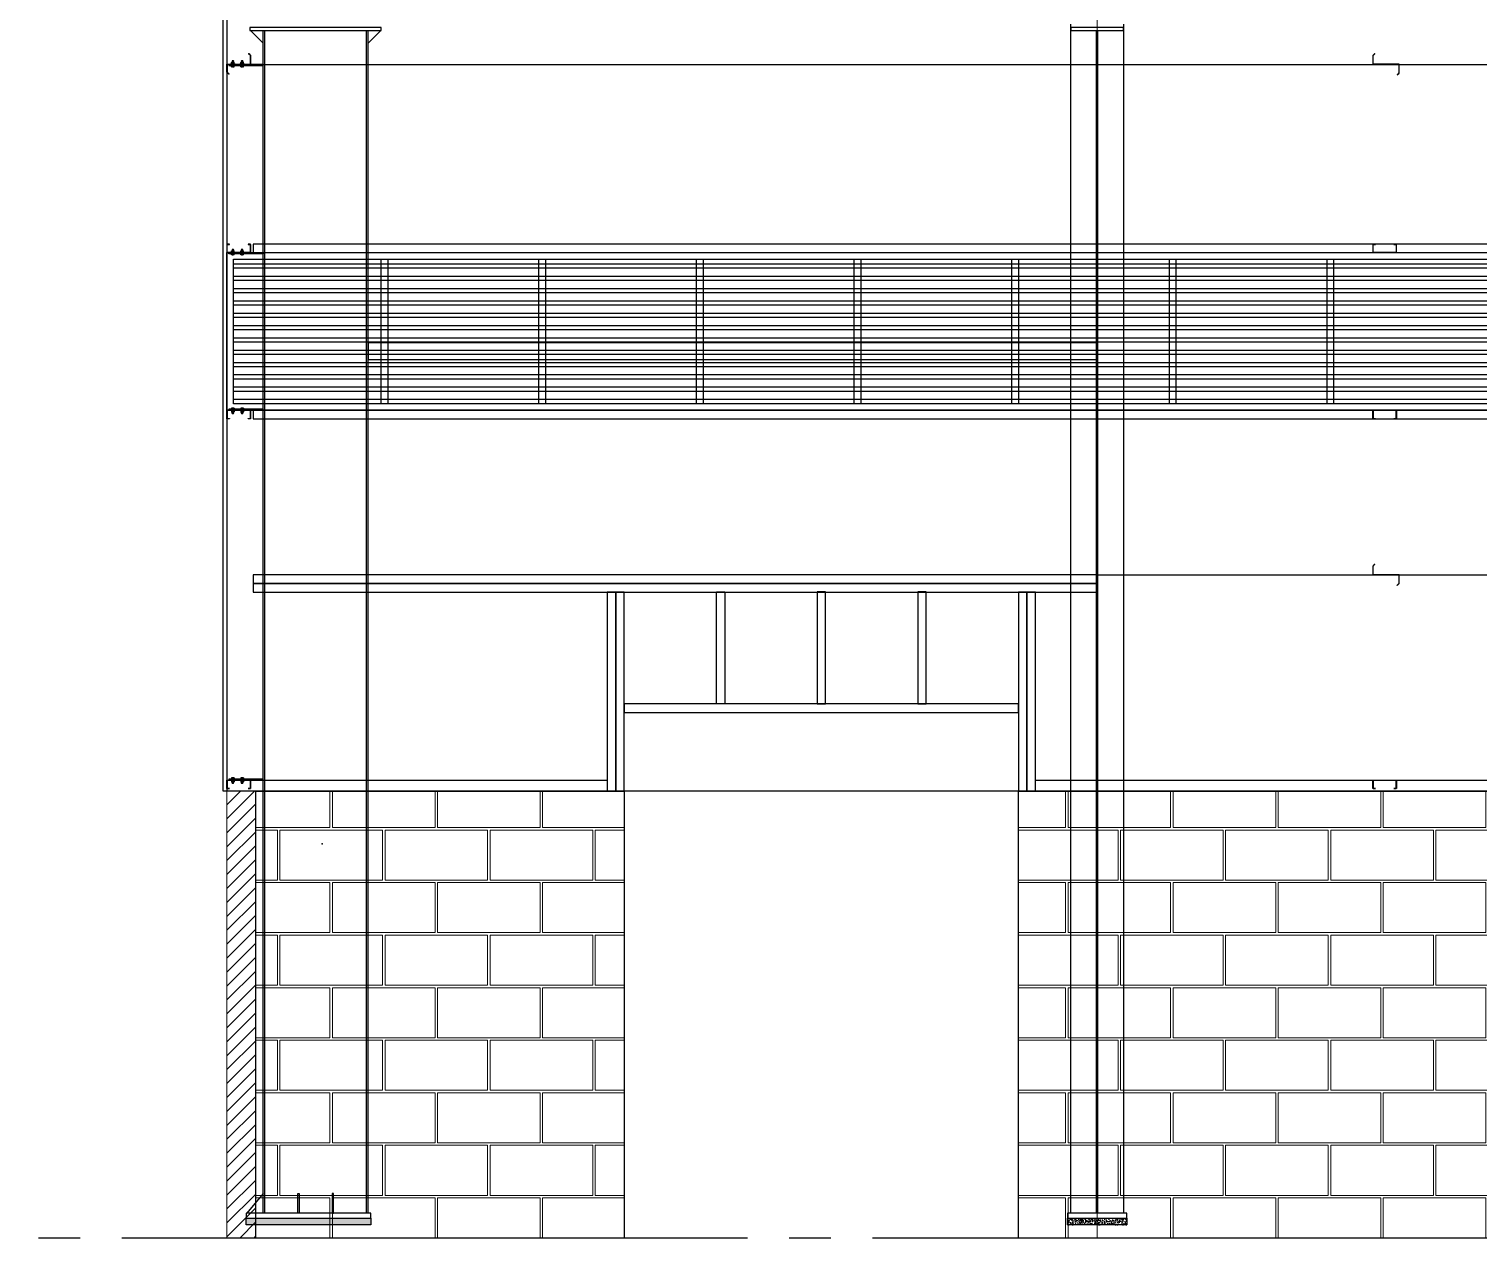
# Model space of a CAD drawing. Header units: inches. Extents: x 315041 to 662841, y -45540 to -35018.
# Drawn here: x 334510.9 to 334621.2, y -38595.2 to -38503.2 of the extents above; entities that cross this region are included whole.
import ezdxf

# ---------------------------------------------------------------- set-up
doc = ezdxf.new("R2010")
doc.units = ezdxf.units.IN
doc.header["$MEASUREMENT"] = 0
doc.linetypes.add('CENTER2', pattern=[28.575, 19.05, -3.175, 3.175, -3.175])
doc.layers.add('0_HATCH', color=252, linetype='Continuous', lineweight=9)
for name, color, linetype in [('1', 1, 'Continuous'), ('2', 2, 'Continuous'), ('251', 251, 'Continuous'), ('3', 3, 'Continuous'), ('4', 4, 'Continuous'), ('5', 5, 'Continuous'), ('6', 6, 'Continuous'), ('7', 7, 'Continuous'), ('8', 8, 'Continuous'), ('9', 9, 'Continuous')]:
    doc.layers.add(name, color=color, linetype=linetype)

# ---------------------------------------------------------------- blocks, each defined once
blk = doc.blocks.new('A$C6A7930B6')
at = {"layer": '2'}
h = blk.add_hatch(dxfattribs=at)
h.set_pattern_fill('ANSI31', color=256, scale=0.125, angle=-90, style=0)
h.set_pattern_definition([(315, (3303.04439, 11524.56439), (0.011048543456, 0.011048543456), [])])
h.paths.add_polyline_path([(1.5, 1.185), (1.5, 0.619), (0.016, 0.619), (0.016, 0.124), (0.129, 0.011), (0.118, 0), (0, 0.118), (0, 0.635), (1.484, 0.635), (1.484, 1.179), (1.371, 1.292), (1.382, 1.303)])
at = {"layer": '251'}
h = blk.add_hatch(color=256, dxfattribs=at)
h.paths.add_polyline_path([(0.314, 0.668), (0.31, 0.668, 0.192582), (0.332, 0.676, 0.192582), (0.353, 0.668)])
h.paths.add_polyline_path([(0.397, 0.668, 0.192582), (0.418, 0.676, 0.192582), (0.44, 0.668)])
h = blk.add_hatch(color=256, dxfattribs=at)
h.paths.add_polyline_path([(0.314, 0.455), (0.31, 0.455, 0.192582), (0.332, 0.464, 0.192582), (0.353, 0.455)])
h.paths.add_polyline_path([(0.397, 0.455, 0.192582), (0.418, 0.464, 0.192582), (0.44, 0.455)])
h = blk.add_hatch(color=256, dxfattribs=at)
h.paths.add_polyline_path([(0.898, 0.668), (0.893, 0.668, 0.192582), (0.915, 0.676, 0.192582), (0.937, 0.668)])
h.paths.add_polyline_path([(0.98, 0.668, 0.192582), (1.002, 0.676, 0.192582), (1.023, 0.668)])
h = blk.add_hatch(color=256, dxfattribs=at)
h.paths.add_polyline_path([(0.898, 0.455), (0.893, 0.455, 0.192582), (0.915, 0.464, 0.192582), (0.937, 0.455)])
h.paths.add_polyline_path([(0.98, 0.455, 0.192582), (1.002, 0.464, 0.192582), (1.023, 0.455)])
at = {"layer": '9', "linetype": 'Continuous'}
h = blk.add_hatch(dxfattribs=at)
h.set_pattern_fill('ANSI31', color=250, scale=0.25, angle=-90, style=0)
h.set_pattern_definition([(315, (3302.900187, 11527.014995), (0.02209708691, 0.02209708691), [])])
h.paths.add_polyline_path([(2.292, 0.552), (2.292, 0.619), (0.125, 0.619), (0.125, 0.552)])
at = {"layer": '2'}
blk.add_lwpolyline([(1.5, 1.185), (1.5, 0.619), (0.016, 0.619), (0.016, 0.124), (0.129, 0.011), (0.118, 0), (0, 0.118), (0, 0.635), (1.484, 0.635), (1.484, 1.179), (1.371, 1.292), (1.382, 1.303)], close=True, dxfattribs=at)
at = {"layer": '5', "linetype": 'CENTER2', "ltscale": 0.2}
for p, q in [((0.375, 0.436), (0.375, 0.859)), ((0.958, 0.436), (0.958, 0.859))]:
    blk.add_line(p, q, dxfattribs=at)
at = {"layer": '6'}
blk.add_lwpolyline([(2.292, 0.552), (2.292, 0.619), (0.125, 0.619), (0.125, 0.552), (2.292, 0.552)], dxfattribs=at)
at = {"layer": '8'}
for p, q in [((0.288, 0.676), (0.288, 0.739)), ((0.288, 0.464), (0.288, 0.526)), ((0.44, 0.748), (0.31, 0.748)), ((0.44, 0.535), (0.31, 0.535)), ((0.436, 0.668), (0.314, 0.668)), ((0.436, 0.552), (0.314, 0.552)), ((0.436, 0.455), (0.314, 0.455)), ((0.335, 0.832), (0.325, 0.824)), ((0.325, 0.824), (0.335, 0.817)), ((0.335, 0.772), (0.325, 0.764)), ((0.325, 0.764), (0.325, 0.748)), ((0.325, 0.635), (0.325, 0.552)), ((0.332, 0.676), (0.332, 0.739)), ((0.332, 0.676), (0.332, 0.739)), ((0.332, 0.464), (0.332, 0.526)), ((0.332, 0.464), (0.332, 0.526)), ((0.415, 0.837), (0.335, 0.837)), ((0.335, 0.832), (0.335, 0.837)), ((0.335, 0.832), (0.375, 0.835)), ((0.35, 0.759), (0.415, 0.765)), ((0.425, 0.759), (0.35, 0.759)), ((0.375, 0.837), (0.375, 0.835)), ((0.375, 0.835), (0.375, 0.837)), ((0.415, 0.837), (0.42, 0.83)), ((0.42, 0.83), (0.415, 0.825)), ((0.415, 0.78), (0.425, 0.774)), ((0.425, 0.774), (0.415, 0.765)), ((0.415, 0.765), (0.425, 0.759)), ((0.418, 0.676), (0.418, 0.739)), ((0.418, 0.464), (0.418, 0.526)), ((0.425, 0.759), (0.425, 0.748)), ((0.425, 0.635), (0.425, 0.552)), ((0.462, 0.676), (0.462, 0.739)), ((0.462, 0.464), (0.462, 0.526)), ((0.872, 0.676), (0.872, 0.739)), ((0.872, 0.464), (0.872, 0.526)), ((1.023, 0.748), (0.893, 0.748)), ((1.023, 0.535), (0.893, 0.535)), ((1.019, 0.668), (0.898, 0.668)), ((1.019, 0.552), (0.898, 0.552)), ((1.019, 0.455), (0.898, 0.455)), ((0.918, 0.832), (0.908, 0.824)), ((0.908, 0.824), (0.918, 0.817)), ((0.918, 0.772), (0.908, 0.764)), ((0.908, 0.764), (0.908, 0.748)), ((0.908, 0.635), (0.908, 0.552)), ((0.915, 0.676), (0.915, 0.739)), ((0.915, 0.676), (0.915, 0.739)), ((0.915, 0.464), (0.915, 0.526)), ((0.915, 0.464), (0.915, 0.526)), ((0.998, 0.837), (0.918, 0.837)), ((0.918, 0.832), (0.918, 0.837)), ((0.918, 0.832), (0.958, 0.835)), ((0.933, 0.759), (0.998, 0.765)), ((1.008, 0.759), (0.933, 0.759)), ((0.958, 0.837), (0.958, 0.835)), ((0.958, 0.835), (0.958, 0.837)), ((0.998, 0.837), (1.003, 0.83)), ((1.003, 0.83), (0.998, 0.825)), ((0.998, 0.78), (1.008, 0.774)), ((1.008, 0.774), (0.998, 0.765)), ((0.998, 0.765), (1.008, 0.759)), ((1.002, 0.676), (1.002, 0.739)), ((1.002, 0.464), (1.002, 0.526)), ((1.008, 0.759), (1.008, 0.748)), ((1.008, 0.635), (1.008, 0.552)), ((1.045, 0.676), (1.045, 0.739)), ((1.045, 0.464), (1.045, 0.526))]:
    blk.add_line(p, q, dxfattribs=at)
for points in [[(0.275, 0.65), (0.275, 0.668), (0.475, 0.668), (0.475, 0.65)], [(0.275, 0.535), (0.275, 0.552), (0.475, 0.552), (0.475, 0.535)], [(0.335, 0.817), (0.325, 0.809), (0.335, 0.802), (0.415, 0.81), (0.425, 0.819), (0.415, 0.825)], [(0.335, 0.802), (0.325, 0.794), (0.335, 0.787), (0.415, 0.795), (0.425, 0.804), (0.415, 0.81)], [(0.335, 0.787), (0.325, 0.779), (0.335, 0.772), (0.415, 0.78), (0.425, 0.789), (0.415, 0.795)], [(0.859, 0.65), (0.859, 0.668), (1.058, 0.668), (1.058, 0.65)], [(0.859, 0.535), (0.859, 0.552), (1.058, 0.552), (1.058, 0.535)], [(0.918, 0.817), (0.908, 0.809), (0.918, 0.802), (0.998, 0.81), (1.008, 0.819), (0.998, 0.825)], [(0.918, 0.802), (0.908, 0.794), (0.918, 0.787), (0.998, 0.795), (1.008, 0.804), (0.998, 0.81)], [(0.918, 0.787), (0.908, 0.779), (0.918, 0.772), (0.998, 0.78), (1.008, 0.789), (0.998, 0.795)]]:
    blk.add_lwpolyline(points, close=True, dxfattribs=at)
for centre, start, end in [((0.31, 0.716), 46.39718, 133.60282), ((0.31, 0.699), 226.39718, 313.60282), ((0.31, 0.503), 46.39718, 133.60282), ((0.31, 0.486), 226.39718, 313.60282), ((0.353, 0.716), 90, 133.60282), ((0.353, 0.699), 226.39718, 270), ((0.353, 0.503), 90, 133.60282), ((0.353, 0.486), 226.39718, 270), ((0.397, 0.716), 46.39718, 90), ((0.397, 0.699), 270, 313.60282), ((0.397, 0.503), 46.39718, 90), ((0.397, 0.486), 270, 313.60282), ((0.44, 0.716), 46.39718, 133.60282), ((0.44, 0.699), 226.39718, 313.60282), ((0.44, 0.503), 46.39718, 133.60282), ((0.44, 0.486), 226.39718, 313.60282), ((0.893, 0.716), 46.39718, 133.60282), ((0.893, 0.699), 226.39718, 313.60282), ((0.893, 0.503), 46.39718, 133.60282), ((0.893, 0.486), 226.39718, 313.60282), ((0.937, 0.716), 90, 133.60282), ((0.937, 0.699), 226.39718, 270), ((0.937, 0.503), 90, 133.60282), ((0.937, 0.486), 226.39718, 270), ((0.98, 0.716), 46.39718, 90), ((0.98, 0.699), 270, 313.60282), ((0.98, 0.503), 46.39718, 90), ((0.98, 0.486), 270, 313.60282), ((1.023, 0.716), 46.39718, 133.60282), ((1.023, 0.699), 226.39718, 313.60282), ((1.023, 0.503), 46.39718, 133.60282), ((1.023, 0.486), 226.39718, 313.60282)]:
    blk.add_arc(centre, 0.0314, start, end, dxfattribs=at)
blk = doc.blocks.new('*U148')
at = {"layer": '251'}
h = blk.add_hatch(color=256, dxfattribs=at)
h.paths.add_polyline_path([(-0.053, -0.04), (-0.053, -0.043, -0.192582), (-0.048, -0.029, -0.192582), (-0.053, -0.014)])
h.paths.add_polyline_path([(-0.053, 0.014, -0.192582), (-0.048, 0.029, -0.192582), (-0.053, 0.043)])
h = blk.add_hatch(color=256, dxfattribs=at)
h.paths.add_polyline_path([(0.067, -0.04), (0.067, -0.043, -0.192582), (0.073, -0.029, -0.192582), (0.067, -0.014)])
h.paths.add_polyline_path([(0.067, 0.014, -0.192582), (0.073, 0.029, -0.192582), (0.067, 0.043)])
at = {"layer": '5', "linetype": 'CENTER2', "ltscale": 0.2}
blk.add_line((-0.077, 0), (0.206, 0), dxfattribs=at)
at = {"layer": '8'}
for p, q in [((-0.053, 0.04), (-0.053, -0.04)), ((-0.048, 0.058), (-0.006, 0.058)), ((-0.048, 0.029), (-0.006, 0.029)), ((0, 0.043), (0, -0.043)), ((0.056, 0.033), (0, 0.033)), ((0.056, -0.066), (0.056, 0.066)), ((0.056, 0.066), (0.067, 0.066)), ((0.067, -0.066), (0.067, 0.066)), ((0.067, 0.04), (0.067, -0.04)), ((0.073, 0.058), (0.115, 0.058)), ((0.073, 0.029), (0.115, 0.029)), ((0.12, 0.043), (0.12, -0.043)), ((0.128, 0.033), (0.12, 0.033)), ((0.132, 0.027), (0.128, 0.033)), ((0.128, 0.033), (0.128, -0.017)), ((0.128, -0.017), (0.132, 0.027)), ((0.138, 0.033), (0.132, 0.027)), ((0.142, 0.027), (0.138, 0.033)), ((0.175, 0.03), (0.172, 0.027)), ((0.18, 0.027), (0.175, 0.03)), ((0.177, -0.027), (0.178, 0)), ((0.18, 0), (0.178, 0)), ((0.178, 0), (0.18, 0)), ((0.18, 0.027), (0.18, -0.027)), ((-0.048, -0.029), (-0.006, -0.029)), ((-0.048, -0.029), (-0.006, -0.029)), ((-0.048, -0.058), (-0.006, -0.058)), ((0.056, -0.033), (0, -0.033)), ((0.056, -0.066), (0.067, -0.066)), ((0.073, -0.029), (0.115, -0.029)), ((0.073, -0.029), (0.115, -0.029)), ((0.073, -0.058), (0.115, -0.058)), ((0.131, -0.033), (0.12, -0.033)), ((0.137, -0.027), (0.131, -0.033)), ((0.171, -0.033), (0.167, -0.027)), ((0.177, -0.027), (0.171, -0.033)), ((0.177, -0.027), (0.18, -0.027))]:
    blk.add_line(p, q, dxfattribs=at)
for points in [[(0.147, -0.027), (0.141, -0.033), (0.137, -0.027), (0.142, 0.027), (0.148, 0.033), (0.152, 0.027)], [(0.157, -0.027), (0.151, -0.033), (0.147, -0.027), (0.152, 0.027), (0.158, 0.033), (0.162, 0.027)], [(0.167, -0.027), (0.161, -0.033), (0.157, -0.027), (0.162, 0.027), (0.168, 0.033), (0.172, 0.027)]]:
    blk.add_lwpolyline(points, close=True, dxfattribs=at)
for centre, start, end in [((-0.032, 0.043), 136.39718, 223.60282), ((-0.032, 0.014), 136.39718, 180), ((-0.021, 0.043), 316.39718, 43.60282), ((-0.021, 0.014), 0, 43.60282), ((0.088, 0.043), 136.39718, 223.60282), ((0.088, 0.014), 136.39718, 180), ((0.099, 0.043), 316.39718, 43.60282), ((0.099, 0.014), 0, 43.60282), ((-0.032, -0.014), 180, 223.60282), ((-0.032, -0.043), 136.39718, 223.60282), ((-0.021, -0.014), 316.39718, 0), ((-0.021, -0.043), 316.39718, 43.60282), ((0.088, -0.014), 180, 223.60282), ((0.088, -0.043), 136.39718, 223.60282), ((0.099, -0.014), 316.39718, 0), ((0.099, -0.043), 316.39718, 43.60282)]:
    blk.add_arc(centre, 0.0209, start, end, dxfattribs=at)
blk = doc.blocks.new('*U149')
at = {"layer": '251'}
h = blk.add_hatch(color=256, dxfattribs=at)
h.paths.add_polyline_path([(-0.053, -0.04), (-0.053, -0.043, -0.192582), (-0.048, -0.029, -0.192582), (-0.053, -0.014)])
h.paths.add_polyline_path([(-0.053, 0.014, -0.192582), (-0.048, 0.029, -0.192582), (-0.053, 0.043)])
h = blk.add_hatch(color=256, dxfattribs=at)
h.paths.add_polyline_path([(0.067, -0.04), (0.067, -0.043, -0.192582), (0.073, -0.029, -0.192582), (0.067, -0.014)])
h.paths.add_polyline_path([(0.067, 0.014, -0.192582), (0.073, 0.029, -0.192582), (0.067, 0.043)])
at = {"layer": '5', "linetype": 'CENTER2', "ltscale": 0.2}
blk.add_line((-0.077, 0), (0.206, 0), dxfattribs=at)
at = {"layer": '8'}
for p, q in [((-0.053, 0.04), (-0.053, -0.04)), ((-0.048, 0.058), (-0.006, 0.058)), ((-0.048, 0.029), (-0.006, 0.029)), ((0, 0.043), (0, -0.043)), ((0.056, 0.033), (0, 0.033)), ((0.056, -0.066), (0.056, 0.066)), ((0.056, 0.066), (0.067, 0.066)), ((0.067, -0.066), (0.067, 0.066)), ((0.067, 0.04), (0.067, -0.04)), ((0.073, 0.058), (0.115, 0.058)), ((0.073, 0.029), (0.115, 0.029)), ((0.12, 0.043), (0.12, -0.043)), ((0.128, 0.033), (0.12, 0.033)), ((0.132, 0.027), (0.128, 0.033)), ((0.128, 0.033), (0.128, -0.017)), ((0.128, -0.017), (0.132, 0.027)), ((0.138, 0.033), (0.132, 0.027)), ((0.142, 0.027), (0.138, 0.033)), ((0.175, 0.03), (0.172, 0.027)), ((0.18, 0.027), (0.175, 0.03)), ((0.177, -0.027), (0.178, 0)), ((0.18, 0), (0.178, 0)), ((0.178, 0), (0.18, 0)), ((0.18, 0.027), (0.18, -0.027)), ((-0.048, -0.029), (-0.006, -0.029)), ((-0.048, -0.029), (-0.006, -0.029)), ((-0.048, -0.058), (-0.006, -0.058)), ((0.056, -0.033), (0, -0.033)), ((0.056, -0.066), (0.067, -0.066)), ((0.073, -0.029), (0.115, -0.029)), ((0.073, -0.029), (0.115, -0.029)), ((0.073, -0.058), (0.115, -0.058)), ((0.131, -0.033), (0.12, -0.033)), ((0.137, -0.027), (0.131, -0.033)), ((0.171, -0.033), (0.167, -0.027)), ((0.177, -0.027), (0.171, -0.033)), ((0.177, -0.027), (0.18, -0.027))]:
    blk.add_line(p, q, dxfattribs=at)
for points in [[(0.147, -0.027), (0.141, -0.033), (0.137, -0.027), (0.142, 0.027), (0.148, 0.033), (0.152, 0.027)], [(0.157, -0.027), (0.151, -0.033), (0.147, -0.027), (0.152, 0.027), (0.158, 0.033), (0.162, 0.027)], [(0.167, -0.027), (0.161, -0.033), (0.157, -0.027), (0.162, 0.027), (0.168, 0.033), (0.172, 0.027)]]:
    blk.add_lwpolyline(points, close=True, dxfattribs=at)
for centre, start, end in [((-0.032, 0.043), 136.39718, 223.60282), ((-0.032, 0.014), 136.39718, 180), ((-0.021, 0.043), 316.39718, 43.60282), ((-0.021, 0.014), 0, 43.60282), ((0.088, 0.043), 136.39718, 223.60282), ((0.088, 0.014), 136.39718, 180), ((0.099, 0.043), 316.39718, 43.60282), ((0.099, 0.014), 0, 43.60282), ((-0.032, -0.014), 180, 223.60282), ((-0.032, -0.043), 136.39718, 223.60282), ((-0.021, -0.014), 316.39718, 0), ((-0.021, -0.043), 316.39718, 43.60282), ((0.088, -0.014), 180, 223.60282), ((0.088, -0.043), 136.39718, 223.60282), ((0.099, -0.014), 316.39718, 0), ((0.099, -0.043), 316.39718, 43.60282)]:
    blk.add_arc(centre, 0.0209, start, end, dxfattribs=at)
blk = doc.blocks.new('A$C174458B3')
at = {"layer": '2'}
blk.add_lwpolyline([(1.333, 0.017), (1.483, 0.017), (1.483, 0.525), (0.017, 0.525), (0.017, 0.017), (0.167, 0.017), (0.167, 0), (0, 0), (0, 0.542), (1.5, 0.542), (1.5, 0), (1.333, 0), (1.333, 0.017)], dxfattribs=at)
at = {"layer": '5'}
blk.add_lwpolyline([(2.292, 0.542), (2.292, 0.608), (0.125, 0.608), (0.125, 0.542), (2.292, 0.542)], dxfattribs=at)
at = {"layer": '251', "color": 147, "xscale": 1.5, "yscale": 1.5, "zscale": 1.5, "rotation": 270}
for name, p in [('*U149', (0.375, 0.608)), ('*U148', (0.958, 0.608))]:
    blk.add_blockref(name, p, dxfattribs=at)

msp = doc.modelspace()

# ---------------------------------------------------------------- hatches: boundary and pattern name
at = {"true_color": 0xcae01f}
h = msp.add_hatch(dxfattribs=at)
h.set_pattern_fill('ANSI32', color=52, scale=2.5, angle=135, style=0)
h.set_pattern_definition([(180, (9941.3354, -1178.8377), (-2e-16, -0.9375), []), (180, (9941.0229, -1178.5252), (-2e-16, -0.9375), [])])
h.paths.add_polyline_path([(334526.4419, -38520.6749), (334790.4427, -38520.6749), (334790.4427, -38531.6749), (334526.4419, -38531.6749)])
at = {"layer": '0_HATCH'}
h = msp.add_hatch(dxfattribs=at)
h.set_pattern_fill('ANSI31', color=9, scale=6)
h.set_pattern_definition([(45, (328194.69464, -31335.0352), (-0.530330086, 0.530330086), [])])
h.paths.add_polyline_path([(334528.1419, -38561.1758), (334525.9419, -38561.1758), (334525.9419, -38595.1758), (334528.1419, -38595.1758)])
h = msp.add_hatch(dxfattribs=at)
h.set_pattern_fill('AR-B816C,_O', color=9, scale=0.5)
h.set_pattern_definition([(0, (1701.9676, 495.875), (4, 4), [7.8125, -0.1875]), (0, (1697.9676, 496.0626), (4, 4), [7.8125, -0.1875]), (90, (1701.9676, 495.875), (-4, 4), [-4.1875, 3.8125]), (90, (1701.78, 495.875), (-4, 4), [-4.1875, 3.8125])])
h.paths.add_polyline_path([(334528.1419, -38561.1758), (334556.1909, -38561.1758), (334556.1909, -38595.1758), (334528.1419, -38595.1758)])
h.paths.add_polyline_path([(334586.1909, -38561.1758), (334690.6059, -38561.1758), (334690.6059, -38595.1758), (334586.1909, -38595.1758)])
h.paths.add_polyline_path([(334720.6059, -38561.1758), (334788.7427, -38561.1758), (334788.7427, -38595.1758), (334720.6059, -38595.1758)])
at = {"layer": '2'}
h = msp.add_hatch(dxfattribs=at)
h.set_pattern_fill('ANSI31', color=9, scale=0.15, angle=90, style=0)
h.set_pattern_definition([(135, (330646.543742, -52335.230327), (-0.013258252147, -0.013258252147), [])])
h.paths.add_polyline_path([(334613.1744, -38505.1616), (334613.1744, -38505.8416), (334615.1554, -38505.8416), (334615.1554, -38506.4947), (334615.0195, -38506.6306), (334615.033, -38506.644), (334615.1744, -38506.5026), (334615.1744, -38505.8226), (334613.1934, -38505.8226), (334613.1934, -38505.1695), (334613.3292, -38505.0336), (334613.3158, -38505.0202)])
h = msp.add_hatch(dxfattribs=at)
h.set_pattern_fill('ANSI31', color=9, scale=0.15, angle=90, style=0)
h.set_pattern_definition([(135, (330646.543742, -52374.09452), (-0.013258252147, -0.013258252147), [])])
h.paths.add_polyline_path([(334613.1744, -38544.0258), (334613.1744, -38544.7058), (334615.1554, -38544.7058), (334615.1554, -38545.3589), (334615.0195, -38545.4948), (334615.033, -38545.5082), (334615.1744, -38545.3668), (334615.1744, -38544.6868), (334613.1934, -38544.6868), (334613.1934, -38544.0337), (334613.3292, -38543.8978), (334613.3158, -38543.8844)])
at = {"layer": '8'}
h = msp.add_hatch(dxfattribs=at)
h.set_pattern_fill('AR-CONC', color=9, scale=0.05)
h.set_pattern_definition([(50, (334065.34947, -38005.8839), (0.35863009, -0.03137607), [0.0375, -0.4125]), (355, (334065.34947, -38005.8839), (-0.06937567, 0.37609607), [0.03, -0.33]), (100.451444, (334065.37936, -38005.8865), (0.28925442, 0.34472), [0.0318701, -0.35057106]), (46.1842, (334065.34947, -38005.7839), (0.53362067, -0.08275964), [0.05625, -0.61875]), (96.635635, (334065.39394, -38005.7908), (0.46733097, 0.4870593), [0.04780517, -0.52585688]), (351.18416, (334065.34947, -38005.7839), (0.46733097, 0.4870593), [0.045, -0.495]), (21, (334065.39947, -38005.8089), (0.29845353, -0.20130945), [0.0375, -0.4125]), (326, (334065.39947, -38005.8089), (0.12165767, 0.36257502), [0.03, -0.33]), (71.451445, (334065.42434, -38005.82568), (0.42011119, 0.16126558), [0.0318701, -0.35057106]), (37.5, (334065.34947, -38005.8839), (0.006079928, 0.166446927), [0, -0.326, 0, -0.335, 0, -0.33125]), (7.5, (334065.34947, -38005.8839), (0.13153477, 0.197205856), [0, -0.191, 0, -0.3185, 0, -0.12625]), (327.5, (334065.23797, -38005.8839), (0.266911218, -0.011277436), [0, -0.125, 0, -0.39, 0, -0.5175]), (317.5, (334065.18797, -38005.8839), (0.291593085, 0.05005249), [0, -0.1625, 0, -0.259, 0, -0.3675])])
h.paths.add_polyline_path([(334527.3919, -38593.6758), (334536.8919, -38593.6758), (334536.8919, -38594.1758), (334527.3919, -38594.1758)])
h = msp.add_hatch(dxfattribs=at)
h.set_pattern_fill('AR-CONC', color=9, scale=0.05)
h.set_pattern_definition([(50, (334125.3999, -38005.8839), (0.35863009, -0.03137607), [0.0375, -0.4125]), (355, (334125.3999, -38005.8839), (-0.06937567, 0.37609607), [0.03, -0.33]), (100.451444, (334125.4298, -38005.8865), (0.28925442, 0.34472), [0.0318701, -0.35057106]), (46.1842, (334125.3999, -38005.7839), (0.53362067, -0.08275964), [0.05625, -0.61875]), (96.635635, (334125.4444, -38005.7908), (0.46733097, 0.4870593), [0.04780517, -0.52585688]), (351.18416, (334125.3999, -38005.7839), (0.46733097, 0.4870593), [0.045, -0.495]), (21, (334125.4499, -38005.8089), (0.29845353, -0.20130945), [0.0375, -0.4125]), (326, (334125.4499, -38005.8089), (0.12165767, 0.36257502), [0.03, -0.33]), (71.451445, (334125.47478, -38005.82568), (0.42011119, 0.16126558), [0.0318701, -0.35057106]), (37.5, (334125.39991, -38005.8839), (0.006079928, 0.166446927), [0, -0.326, 0, -0.335, 0, -0.33125]), (7.5, (334125.39991, -38005.8839), (0.13153477, 0.197205856), [0, -0.191, 0, -0.3185, 0, -0.12625]), (327.5, (334125.28841, -38005.8839), (0.266911218, -0.011277436), [0, -0.125, 0, -0.39, 0, -0.5175]), (317.5, (334125.2384, -38005.8839), (0.291593085, 0.05005249), [0, -0.1625, 0, -0.259, 0, -0.3675])])
h.paths.add_polyline_path([(334589.9423, -38593.6758), (334594.4423, -38593.6758), (334594.4423, -38594.1758), (334589.9423, -38594.1758)])

# ---------------------------------------------------------------- linework, layer by layer
at = {"color": 8, "linetype": 'CENTER2'}
msp.add_line((335537.1113, -38595.1758), (330315.4765, -38595.1758), dxfattribs=at)
at = {"color": 8}
msp.add_lwpolyline([(334525.6419, -38300.1758), (334790.9427, -38300.1758), (334790.9427, -38561.1758), (334525.6419, -38561.1758)], close=True, dxfattribs=at)
at = {"color": 52, "true_color": 0xcae01f}
for points in [[(334525.9419, -38520.1749), (334790.9427, -38520.1749), (334790.9427, -38532.1749), (334525.9419, -38532.1749)], [(334526.4419, -38520.6749), (334790.4427, -38520.6749), (334790.4427, -38531.6749), (334526.4419, -38531.6749)], [(334538.1891, -38520.6749), (334538.1891, -38531.6749), (334537.6891, -38531.6749), (334537.6891, -38520.6749)], [(334550.1891, -38520.6749), (334550.1891, -38531.6749), (334549.6891, -38531.6749), (334549.6891, -38520.6749)], [(334562.1891, -38520.6749), (334562.1891, -38531.6749), (334561.6891, -38531.6749), (334561.6891, -38520.6749)], [(334574.1891, -38520.6749), (334574.1891, -38531.6749), (334573.6891, -38531.6749), (334573.6891, -38520.6749)], [(334586.1891, -38520.6749), (334586.1891, -38531.6749), (334585.6891, -38531.6749), (334585.6891, -38520.6749)], [(334598.1891, -38520.6749), (334598.1891, -38531.6749), (334597.6891, -38531.6749), (334597.6891, -38520.6749)], [(334610.1891, -38520.6749), (334610.1891, -38531.6749), (334609.6891, -38531.6749), (334609.6891, -38520.6749)], [(334536.6919, -38528.3108), (334592.1423, -38528.3108), (334592.1423, -38527.0408), (334536.6919, -38527.0408)]]:
    msp.add_lwpolyline(points, close=True, dxfattribs=at)
at = {"layer": '0_HATCH', "color": 9}
msp.add_lwpolyline([(334525.9419, -38595.1758), (334528.1419, -38595.1758), (334528.1419, -38561.1758), (334525.9419, -38561.1758)], close=True, dxfattribs=at)
at = {"layer": '1', "color": 9}
for p, q in [((334527.8419, -38520.1749), (334789.0427, -38520.1749)), ((334527.8419, -38532.1749), (334789.0427, -38532.1749))]:
    msp.add_line(p, q, dxfattribs=at)
at = {"layer": '2', "color": 9}
for p, q in [((334527.9419, -38505.8416), (334788.9427, -38505.8416)), ((334527.9419, -38544.7058), (334527.9419, -38546.0058)), ((334592.2423, -38544.7058), (334658.3923, -38544.7058)), ((334527.9419, -38560.3234), (334554.8909, -38560.3234)), ((334587.4909, -38560.3234), (334689.3059, -38560.3234))]:
    msp.add_line(p, q, dxfattribs=at)
for points in [[(334613.1744, -38505.1616), (334613.1744, -38505.8416), (334615.1554, -38505.8416), (334615.1554, -38506.4947), (334615.0195, -38506.6306), (334615.033, -38506.644), (334615.1744, -38506.5026), (334615.1744, -38505.8226), (334613.1934, -38505.8226), (334613.1934, -38505.1695), (334613.3292, -38505.0336), (334613.3158, -38505.0202)], [(334613.1744, -38544.0258), (334613.1744, -38544.7058), (334615.1554, -38544.7058), (334615.1554, -38545.3589), (334615.0195, -38545.4948), (334615.033, -38545.5082), (334615.1744, -38545.3668), (334615.1744, -38544.6868), (334613.1934, -38544.6868), (334613.1934, -38544.0337), (334613.3292, -38543.8978), (334613.3158, -38543.8844)], [(334554.8909, -38561.1758), (334555.5409, -38561.1758), (334555.5409, -38546.0058), (334554.8909, -38546.0058)], [(334555.5409, -38561.1758), (334556.1909, -38561.1758), (334556.1909, -38546.0058), (334555.5409, -38546.0058)], [(334563.8534, -38554.5258), (334563.2034, -38554.5258), (334563.2034, -38546.0034), (334563.8534, -38546.0034)], [(334570.8659, -38554.5258), (334571.5159, -38554.5258), (334571.5159, -38546.0034), (334570.8659, -38546.0034)], [(334578.5284, -38554.5258), (334579.1784, -38554.5258), (334579.1784, -38546.0034), (334578.5284, -38546.0034)], [(334586.1909, -38561.1758), (334586.8409, -38561.1758), (334586.8409, -38546.0058), (334586.1909, -38546.0058)], [(334586.8409, -38561.1758), (334587.4909, -38561.1758), (334587.4909, -38546.0058), (334586.8409, -38546.0058)], [(334556.1909, -38554.5258), (334556.1909, -38555.1758), (334586.1909, -38555.1758), (334586.1909, -38554.5258)], [(334527.3919, -38593.6758), (334536.8919, -38593.6758), (334536.8919, -38593.2758), (334527.3919, -38593.2758)]]:
    msp.add_lwpolyline(points, close=True, dxfattribs=at)
at = {"layer": '2', "color": 9, "ltscale": 50}
for points in [[(334614.7744, -38519.5449), (334614.9544, -38519.5449), (334614.9544, -38520.1549), (334613.1944, -38520.1549), (334613.1944, -38519.5449), (334613.3744, -38519.5449), (334613.3744, -38519.5249), (334613.1944, -38519.5249, 0.41421356), (334613.1744, -38519.5449), (334613.1744, -38520.1549, 0.41421356), (334613.1944, -38520.1749), (334614.9544, -38520.1749, 0.41421356), (334614.9744, -38520.1549), (334614.9744, -38519.5449, 0.41421356), (334614.9544, -38519.5249), (334614.7744, -38519.5249), (334614.7744, -38519.5449)], [(334614.7744, -38532.8049), (334614.9544, -38532.8049), (334614.9544, -38532.1949), (334613.1944, -38532.1949), (334613.1944, -38532.8049), (334613.3744, -38532.8049), (334613.3744, -38532.8249), (334613.1944, -38532.8249, -0.41421356), (334613.1744, -38532.8049), (334613.1744, -38532.1949, -0.41421356), (334613.1944, -38532.1749), (334614.9544, -38532.1749, -0.41421356), (334614.9744, -38532.1949), (334614.9744, -38532.8049, -0.41421356), (334614.9544, -38532.8249), (334614.7744, -38532.8249), (334614.7744, -38532.8049)], [(334614.7744, -38560.9534), (334614.9544, -38560.9534), (334614.9544, -38560.3434), (334613.1944, -38560.3434), (334613.1944, -38560.9534), (334613.3744, -38560.9534), (334613.3744, -38560.9734), (334613.1944, -38560.9734, -0.41421356), (334613.1744, -38560.9534), (334613.1744, -38560.3434, -0.41421356), (334613.1944, -38560.3234), (334614.9544, -38560.3234, -0.41421356), (334614.9744, -38560.3434), (334614.9744, -38560.9534, -0.41421356), (334614.9544, -38560.9734), (334614.7744, -38560.9734), (334614.7744, -38560.9534)]]:
    msp.add_lwpolyline(points, format="xyb", dxfattribs=at)
at = {"layer": '2', "color": 9}
for points in [[(334527.9419, -38545.3558), (334592.1423, -38545.3558), (334592.1423, -38544.7058), (334527.9419, -38544.7058)], [(334527.9419, -38546.0058), (334592.1423, -38546.0058), (334592.1423, -38545.3558), (334527.9419, -38545.3558)]]:
    msp.add_lwpolyline(points, dxfattribs=at)
at = {"layer": '3', "color": 9}
msp.add_lwpolyline([(334525.9419, -38561.1758), (334525.6419, -38561.1758), (334525.6419, -38300.1758), (334525.9419, -38300.1758)], close=True, dxfattribs=at)
at = {"layer": '4', "color": 9}
msp.add_line((334527.9419, -38519.5249), (334527.9419, -38520.1749), dxfattribs=at)
for points in [[(334788.9427, -38519.5249), (334527.9419, -38519.5249)], [(334527.9419, -38520.1749), (334788.9427, -38520.1749)]]:
    msp.add_lwpolyline(points, dxfattribs=at)
msp.add_lwpolyline([(334788.9427, -38532.8249), (334788.9427, -38532.1749), (334527.9419, -38532.1749), (334527.9419, -38532.8249)], close=True, dxfattribs=at)
at = {"layer": '7', "color": 9}
msp.add_lwpolyline([(334527.3919, -38593.6758), (334536.8919, -38593.6758), (334536.8919, -38594.1758), (334527.3919, -38594.1758)], close=True, dxfattribs=at)
at = {"layer": '8', "color": 9, "lineweight": 0, "ltscale": 10}
msp.add_line((334592.1923, -38595.1758), (334592.1923, -38300.1758), dxfattribs=at)
at = {"layer": '8', "color": 9}
for p, q in [((334528.6919, -38504.2258), (334527.7419, -38503.2758)), ((334528.6919, -38593.2758), (334528.6919, -38503.2758)), ((334528.8119, -38593.2758), (334528.8119, -38503.2758)), ((334536.5719, -38593.2758), (334536.5719, -38503.2758)), ((334536.6919, -38593.2758), (334536.6919, -38503.2758)), ((334536.6919, -38504.2258), (334537.6419, -38503.2758)), ((334592.1423, -38593.2758), (334592.1423, -38503.2758)), ((334592.2423, -38593.2758), (334592.2423, -38503.2758)), ((334528.6919, -38591.7758), (334527.4419, -38593.2758)), ((334528.6919, -38593.2758), (334528.6919, -38592.0258)), ((334528.6919, -38593.2758), (334527.4419, -38593.2758))]:
    msp.add_line(p, q, dxfattribs=at)
at = {"layer": '8', "color": 9, "ltscale": 0.015}
msp.add_line((334527.9259, -38565.6758), (334527.9419, -38565.6758), dxfattribs=at)
at = {"layer": '8', "color": 9}
for points in [[(334527.6919, -38503.2758), (334537.6919, -38503.2758), (334537.6919, -38503.0258), (334527.6919, -38503.0258)], [(334590.1923, -38503.2758), (334594.1923, -38503.2758), (334594.1923, -38503.0258), (334590.1923, -38503.0258)], [(334528.1419, -38561.1758), (334556.1909, -38561.1758), (334556.1909, -38595.1758), (334528.1419, -38595.1758)], [(334586.1909, -38561.1758), (334690.6059, -38561.1758), (334690.6059, -38595.1758), (334586.1909, -38595.1758)], [(334531.3419, -38591.7758), (334531.4419, -38591.7758), (334531.4419, -38593.2758), (334531.3419, -38593.2758)], [(334534.0419, -38591.7758), (334533.9419, -38591.7758), (334533.9419, -38593.2758), (334534.0419, -38593.2758)], [(334589.9423, -38593.6758), (334594.4423, -38593.6758), (334594.4423, -38593.2758), (334589.9423, -38593.2758)], [(334589.9423, -38593.6758), (334594.4423, -38593.6758), (334594.4423, -38594.1758), (334589.9423, -38594.1758)]]:
    msp.add_lwpolyline(points, close=True, dxfattribs=at)
msp.add_lwpolyline([(334594.1923, -38502.7758), (334594.1923, -38593.2758), (334590.1923, -38593.2758), (334590.1923, -38502.7758)], dxfattribs=at)
msp.add_point((334533.1919, -38565.1758), dxfattribs=at)

# ---------------------------------------------------------------- block references
at = {"layer": '2', "color": 9, "xscale": 1.19999999999709, "yscale": 1.199999999999818, "zscale": 1.2}
for name, p in [('A$C6A7930B6', (334525.9419, -38506.584)), ('A$C174458B3', (334525.9419, -38532.8249)), ('A$C174458B3', (334525.9419, -38560.9734))]:
    msp.add_blockref(name, p, dxfattribs=at)
at = {"layer": '2', "color": 9, "xscale": -1.19999999999709, "yscale": 1.199999999999818, "zscale": 1.2, "rotation": 180}
msp.add_blockref('A$C174458B3', (334525.9419, -38519.5249), dxfattribs=at)

doc.saveas('drawing.dxf')
